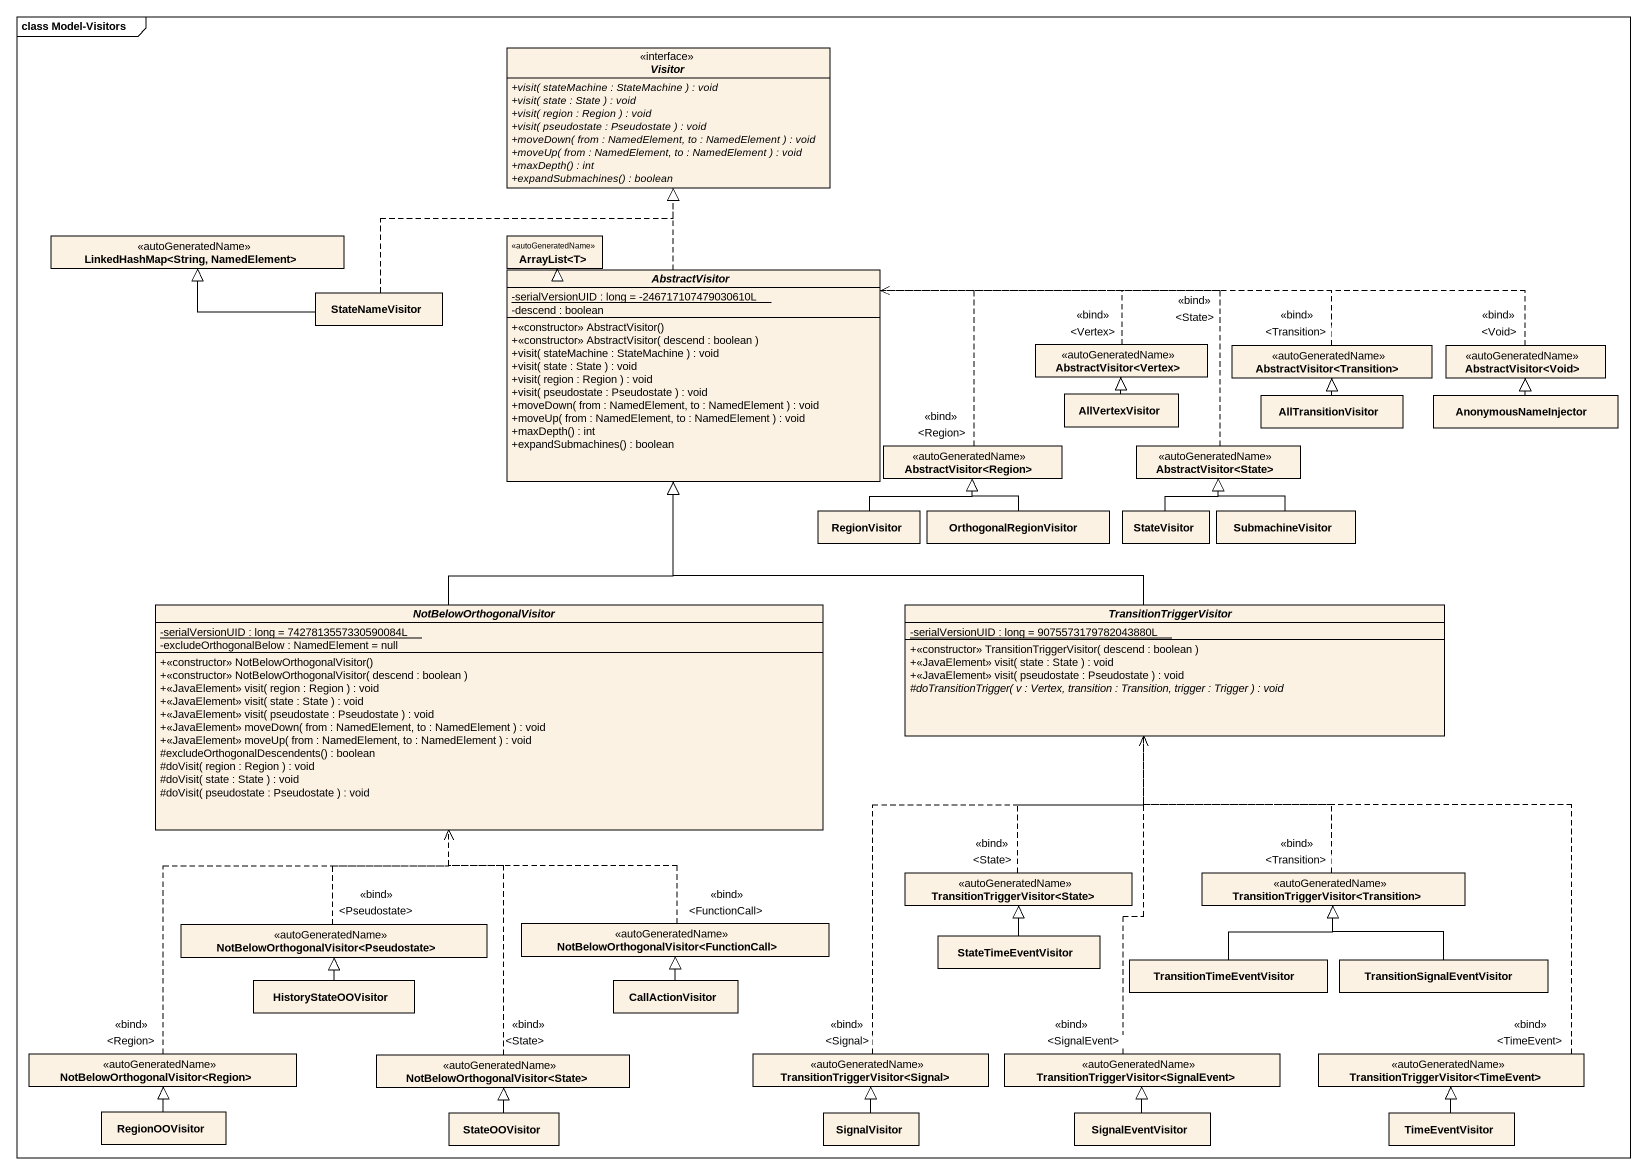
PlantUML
@startuml
mainframe class Model-Visitors
hide circle
hide empty members
skinparam classAttributeIconSize 0
interface Visitor {
  {abstract} +visit( stateMachine : StateMachine ) : void
  {abstract} +visit( state : State ) : void
  {abstract} +visit( region : Region ) : void
  {abstract} +visit( pseudostate : Pseudostate ) : void
  {abstract} +moveDown( from : NamedElement, to : NamedElement ) : void
  {abstract} +moveUp( from : NamedElement, to : NamedElement ) : void
  {abstract} +maxDepth() : int
  {abstract} +expandSubmachines() : boolean
}
class "LinkedHashMap<String, NamedElement>" as LinkedHashMap_String <<autoGeneratedName>>
abstract class AbstractVisitor {
  {static} -serialVersionUID : long = -246717107479030610L
  -descend : boolean
  +<<constructor>> AbstractVisitor()
  +<<constructor>> AbstractVisitor( descend : boolean )
  +visit( stateMachine : StateMachine ) : void
  +visit( state : State ) : void
  +visit( region : Region ) : void
  +visit( pseudostate : Pseudostate ) : void
  +moveDown( from : NamedElement, to : NamedElement ) : void
  +moveUp( from : NamedElement, to : NamedElement ) : void
  +maxDepth() : int
  +expandSubmachines() : boolean
}
class "ArrayList<T>" as ArrayList_T <<autoGeneratedName>>
class StateNameVisitor
class "AbstractVisitor<Vertex>" as AbstractVisitor_Vertex <<autoGeneratedName>>
class "AbstractVisitor<Transition>" as AbstractVisitor_Transition <<autoGeneratedName>>
class "AbstractVisitor<Void>" as AbstractVisitor_Void <<autoGeneratedName>>
class AllVertexVisitor
class AllTransitionVisitor
class AnonymousNameInjector
class "AbstractVisitor<Region>" as AbstractVisitor_Region <<autoGeneratedName>>
class "AbstractVisitor<State>" as AbstractVisitor_State <<autoGeneratedName>>
class RegionVisitor
class OrthogonalRegionVisitor
class StateVisitor
class SubmachineVisitor
abstract class NotBelowOrthogonalVisitor {
  {static} -serialVersionUID : long = 7427813557330590084L
  -excludeOrthogonalBelow : NamedElement = null
  +<<constructor>> NotBelowOrthogonalVisitor()
  +<<constructor>> NotBelowOrthogonalVisitor( descend : boolean )
  +<<JavaElement>> visit( region : Region ) : void
  +<<JavaElement>> visit( state : State ) : void
  +<<JavaElement>> visit( pseudostate : Pseudostate ) : void
  +<<JavaElement>> moveDown( from : NamedElement, to : NamedElement ) : void
  +<<JavaElement>> moveUp( from : NamedElement, to : NamedElement ) : void
  #excludeOrthogonalDescendents() : boolean
  #doVisit( region : Region ) : void
  #doVisit( state : State ) : void
  #doVisit( pseudostate : Pseudostate ) : void
}
abstract class TransitionTriggerVisitor {
  {static} -serialVersionUID : long = 9075573179782043880L
  +<<constructor>> TransitionTriggerVisitor( descend : boolean )
  +<<JavaElement>> visit( state : State ) : void
  +<<JavaElement>> visit( pseudostate : Pseudostate ) : void
  {abstract} #doTransitionTrigger( v : Vertex, transition : Transition, trigger : Trigger ) : void
}
class "TransitionTriggerVisitor<State>" as TransitionTriggerVisitor_2 <<autoGeneratedName>>
class "TransitionTriggerVisitor<Transition>" as TransitionTriggerVisitor_3 <<autoGeneratedName>>
class "NotBelowOrthogonalVisitor<Pseudostate>" as NotBelowOrthogonalVisitor_2 <<autoGeneratedName>>
class "NotBelowOrthogonalVisitor<FunctionCall>" as NotBelowOrthogonalVisitor_3 <<autoGeneratedName>>
class StateTimeEventVisitor
class TransitionTimeEventVisitor
class TransitionSignalEventVisitor
class HistoryStateOOVisitor
class CallActionVisitor
class "NotBelowOrthogonalVisitor<Region>" as NotBelowOrthogonalVisitor_4 <<autoGeneratedName>>
class "NotBelowOrthogonalVisitor<State>" as NotBelowOrthogonalVisitor_5 <<autoGeneratedName>>
class "TransitionTriggerVisitor<Signal>" as TransitionTriggerVisitor_4 <<autoGeneratedName>>
class "TransitionTriggerVisitor<SignalEvent>" as TransitionTriggerVisitor_5 <<autoGeneratedName>>
class "TransitionTriggerVisitor<TimeEvent>" as TransitionTriggerVisitor_6 <<autoGeneratedName>>
class RegionOOVisitor
class StateOOVisitor
class SignalVisitor
class SignalEventVisitor
class TimeEventVisitor
AbstractVisitor .up.|> Visitor
AbstractVisitor -up-|> ArrayList_T
StateNameVisitor .up.|> Visitor
StateNameVisitor -left-|> LinkedHashMap_String
AbstractVisitor_Vertex .left.> AbstractVisitor : <<bind>>\n<Vertex>
AbstractVisitor_Transition .left.> AbstractVisitor : <<bind>>\n<Transition>
AbstractVisitor_Void .left.> AbstractVisitor : <<bind>>\n<Void>
AllVertexVisitor -up-|> AbstractVisitor_Vertex
AllTransitionVisitor -up-|> AbstractVisitor_Transition
AnonymousNameInjector -up-|> AbstractVisitor_Void
AbstractVisitor_Region .left.> AbstractVisitor : <<bind>>\n<Region>
AbstractVisitor_State .left.> AbstractVisitor : <<bind>>\n<State>
RegionVisitor -up-|> AbstractVisitor_Region
OrthogonalRegionVisitor -up-|> AbstractVisitor_Region
StateVisitor -up-|> AbstractVisitor_State
SubmachineVisitor -up-|> AbstractVisitor_State
NotBelowOrthogonalVisitor -up-|> AbstractVisitor
TransitionTriggerVisitor -up-|> AbstractVisitor
TransitionTriggerVisitor_2 .up.> TransitionTriggerVisitor : <<bind>>\n<State>
TransitionTriggerVisitor_3 .up.> TransitionTriggerVisitor : <<bind>>\n<Transition>
NotBelowOrthogonalVisitor_2 .up.> NotBelowOrthogonalVisitor : <<bind>>\n<Pseudostate>
NotBelowOrthogonalVisitor_3 .up.> NotBelowOrthogonalVisitor : <<bind>>\n<FunctionCall>
StateTimeEventVisitor -up-|> TransitionTriggerVisitor_2
TransitionTimeEventVisitor -up-|> TransitionTriggerVisitor_3
TransitionSignalEventVisitor -up-|> TransitionTriggerVisitor_3
HistoryStateOOVisitor -up-|> NotBelowOrthogonalVisitor_2
CallActionVisitor -up-|> NotBelowOrthogonalVisitor_3
NotBelowOrthogonalVisitor_4 .up.> NotBelowOrthogonalVisitor : <<bind>>\n<Region>
NotBelowOrthogonalVisitor_5 .up.> NotBelowOrthogonalVisitor : <<bind>>\n<State>
TransitionTriggerVisitor_4 .up.> TransitionTriggerVisitor : <<bind>>\n<Signal>
TransitionTriggerVisitor_5 .up.> TransitionTriggerVisitor : <<bind>>\n<SignalEvent>
TransitionTriggerVisitor_6 .up.> TransitionTriggerVisitor : <<bind>>\n<TimeEvent>
RegionOOVisitor -up-|> NotBelowOrthogonalVisitor_4
StateOOVisitor -up-|> NotBelowOrthogonalVisitor_5
SignalVisitor -up-|> TransitionTriggerVisitor_4
SignalEventVisitor -up-|> TransitionTriggerVisitor_5
TimeEventVisitor -up-|> TransitionTriggerVisitor_6
@enduml
